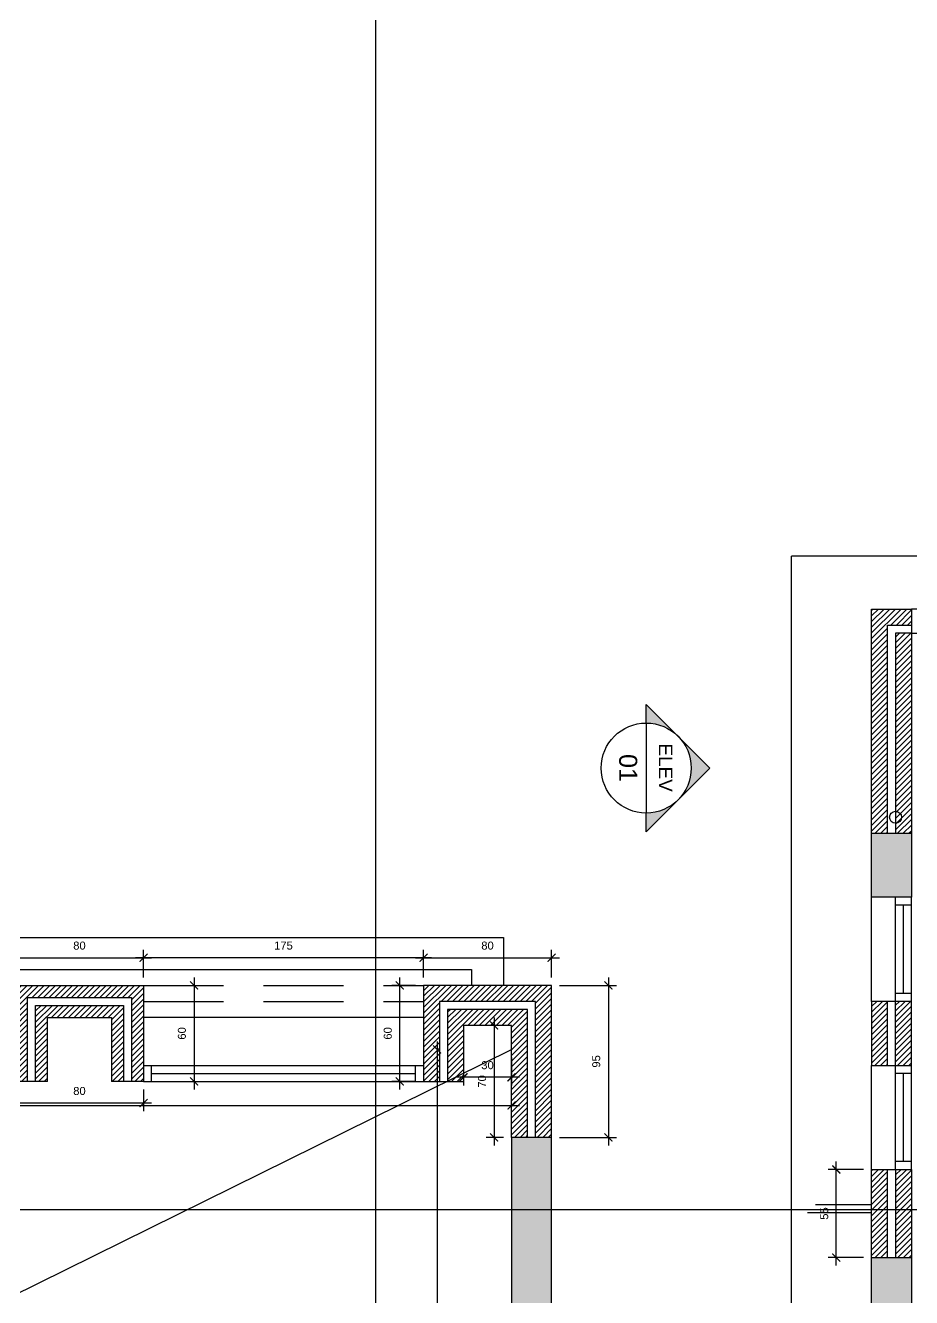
# Model space of a CAD drawing. Header units: centimetres. Extents: x 96271 to 179142, y 9855 to 112216.
# Drawn here: x 139433 to 139987, y 62100 to 62895 of the extents above; entities that cross this region are included whole.
import ezdxf
from ezdxf.enums import TextEntityAlignment as Align

# ---------------------------------------------------------------- set-up
doc = ezdxf.new("R2010")
doc.units = ezdxf.units.CM
doc.header["$LTSCALE"] = 100
doc.header["$MEASUREMENT"] = 0
doc.header["$PDSIZE"] = 0.2
doc.linetypes.add('DASHED', pattern=[0.75, 0.5, -0.25])
doc.layers.get('0').update_dxf_attribs({"linetype": 'CONTINUOUS'})
doc.layers.get('DEFPOINTS').update_dxf_attribs({"linetype": 'CONTINUOUS'})
for name, color, linetype in [('A-Dim', 2, 'CONTINUOUS'), ('A-Dim CMU', 2, 'CONTINUOUS'), ('A-Glass-Full', 140, 'CONTINUOUS'), ('A-Otln-Abv', 1, 'DASHED'), ('A-Patt-CMU', 8, 'CONTINUOUS'), ('A-Patt-Strcr', 8, 'CONTINUOUS'), ('A-Sect-Mcut-Handrail', 51, 'CONTINUOUS'), ('A-Wall-Full', 5, 'CONTINUOUS'), ('A-Wall-Prht', 2, 'CONTINUOUS'), ('A-Wall-Strctr', 6, 'CONTINUOUS'), ('M-DR-RW', 30, 'CONTINUOUS')]:
    doc.layers.add(name, color=color, linetype=linetype)
doc.layers.add('A-Sect-Iden', color=191, linetype='CONTINUOUS', lineweight=25)
doc.styles.add('ROMANS', font='romans.shx')
doc.styles.get("Standard").update_dxf_attribs({"font": 'arial.ttf'})
doc.dimstyles.new('1-50', dxfattribs={"dimtxt": 11.25, "dimasz": 5, "dimexe": 5, "dimexo": 5, "dimgap": 5, "dimtad": 1, "dimdec": 1, "dimrnd": 0.5, "dimzin": 12, "dimdsep": 46, "dimtxsty": 'Standard', "dimblk": 'ARCHTICK', "dimcen": 0.09, "dimdle": 5, "dimadec": 0, "dimazin": 3, "dimtfac": 1, "dimtdec": 1, "dimtix": 1, "dimtofl": 0, "dimtmove": 1, "dimatfit": 3, "dimfxl": 5, "dimtolj": 1, "dimtzin": 0, "dimarcsym": 0})
pattern_1 = [(225, (149663.1543, 69378.0145), (1.76776695, -1.76776695), [])]

# ---------------------------------------------------------------- blocks, each defined once
blk = doc.blocks.new('_ArchTick')
at = {"color": 0, "linetype": 'ByBlock', "const_width": 0.15}
blk.add_lwpolyline([(-0.5, -0.5), (0.5, 0.5)], dxfattribs=at)
blk = doc.blocks.new('*D167')
at = {"layer": 'A-Dim', "color": 0, "lineweight": -2, "transparency": 16777216}
blk.add_line((138911.56, 62220.33), (139741.56, 62220.33), dxfattribs=at)
at = {"layer": 'DEFPOINTS', "color": 0, "transparency": 16777216}
for p in [(138916.56, 62220.33), (139736.56, 62220.33), (139736.56, 62220.33)]:
    blk.add_point(p, dxfattribs=at)
at = {"layer": 'A-Dim', "color": 0, "lineweight": -2, "transparency": 16777216, "xscale": 5, "yscale": 5, "zscale": 5, "rotation": 180}
blk.add_blockref('_ArchTick', (138916.56, 62220.33), dxfattribs=at)
at = {"layer": 'A-Dim', "color": 0, "lineweight": -2, "transparency": 16777216, "xscale": 5, "yscale": 5, "zscale": 5}
blk.add_blockref('_ArchTick', (139736.56, 62220.33), dxfattribs=at)
at = {"layer": 'A-Dim', "color": 0, "transparency": 16777216, "insert": (139326.56, 62231.07), "char_height": 11.25, "attachment_point": 5}
blk.add_mtext('\\A1;820', dxfattribs=at)
blk = doc.blocks.new('*D168')
at = {"layer": 'A-Dim', "color": 0, "lineweight": -2, "transparency": 16777216}
blk.add_line((139690.01, 62260.33), (139690.01, 61855.33), dxfattribs=at)
at = {"layer": 'DEFPOINTS', "color": 0, "transparency": 16777216}
for p in [(139736.56, 62255.33), (139690.01, 61860.33), (139736.56, 61860.33)]:
    blk.add_point(p, dxfattribs=at)
at = {"layer": 'A-Dim', "color": 0, "lineweight": -2, "transparency": 16777216, "xscale": 5, "yscale": 5, "zscale": 5}
for p, rotation in [((139690.01, 62255.33), 90), ((139690.01, 61860.33), 270)]:
    blk.add_blockref('_ArchTick', p, dxfattribs=dict(at, rotation=rotation))
at = {"layer": 'A-Dim', "color": 0, "transparency": 16777216, "insert": (139679.26, 62057.83), "char_height": 11.25, "attachment_point": 5, "rotation": 90}
blk.add_mtext('\\A1;395', dxfattribs=at)
blk = doc.blocks.new('*D731')
at = {"layer": 'A-Dim CMU', "color": 0, "lineweight": -2, "transparency": 16777216}
for p, q in [((139426.56, 62300.33), (139426.56, 62317.59)), ((139506.56, 62300.33), (139506.56, 62317.59)), ((139421.56, 62312.59), (139511.56, 62312.59))]:
    blk.add_line(p, q, dxfattribs=at)
at = {"layer": 'DEFPOINTS', "color": 0, "transparency": 16777216}
for p in [(139506.56, 62312.59), (139426.56, 62295.33), (139506.56, 62295.33)]:
    blk.add_point(p, dxfattribs=at)
at = {"layer": 'A-Dim CMU', "color": 0, "lineweight": -2, "transparency": 16777216, "xscale": 5, "yscale": 5, "zscale": 5, "rotation": 180}
blk.add_blockref('_ArchTick', (139426.56, 62312.59), dxfattribs=at)
at = {"layer": 'A-Dim CMU', "color": 0, "lineweight": -2, "transparency": 16777216, "xscale": 5, "yscale": 5, "zscale": 5}
blk.add_blockref('_ArchTick', (139506.56, 62312.59), dxfattribs=at)
at = {"layer": 'A-Dim CMU', "color": 0, "transparency": 16777216, "insert": (139466.56, 62320.15), "char_height": 5, "attachment_point": 5}
blk.add_mtext('\\A1;80', dxfattribs=at)
blk = doc.blocks.new('*D732')
at = {"layer": 'A-Dim CMU', "color": 0, "lineweight": -2, "transparency": 16777216}
for p, q in [((139538.15, 62300.33), (139538.15, 62230.33)), ((139511.56, 62295.33), (139543.15, 62295.33)), ((139511.56, 62235.33), (139543.15, 62235.33))]:
    blk.add_line(p, q, dxfattribs=at)
at = {"layer": 'DEFPOINTS', "color": 0, "transparency": 16777216}
for p in [(139506.56, 62295.33), (139506.56, 62235.33), (139538.15, 62235.33)]:
    blk.add_point(p, dxfattribs=at)
at = {"layer": 'A-Dim CMU', "color": 0, "lineweight": -2, "transparency": 16777216, "xscale": 5, "yscale": 5, "zscale": 5}
for p, rotation in [((139538.15, 62295.33), 90), ((139538.15, 62235.33), 270)]:
    blk.add_blockref('_ArchTick', p, dxfattribs=dict(at, rotation=rotation))
at = {"layer": 'A-Dim CMU', "color": 0, "transparency": 16777216, "insert": (139530.59, 62265.33), "char_height": 5, "attachment_point": 5, "rotation": 90}
blk.add_mtext('\\A1;60', dxfattribs=at)
blk = doc.blocks.new('*D733')
at = {"layer": 'A-Dim CMU', "color": 0, "lineweight": -2, "transparency": 16777216}
for p, q in [((139426.56, 62230.33), (139426.56, 62216.8)), ((139506.56, 62230.33), (139506.56, 62216.8)), ((139511.56, 62221.8), (139421.56, 62221.8))]:
    blk.add_line(p, q, dxfattribs=at)
at = {"layer": 'DEFPOINTS', "color": 0, "transparency": 16777216}
for p in [(139426.56, 62235.33), (139506.56, 62235.33), (139426.56, 62221.8)]:
    blk.add_point(p, dxfattribs=at)
at = {"layer": 'A-Dim CMU', "color": 0, "lineweight": -2, "transparency": 16777216, "xscale": 5, "yscale": 5, "zscale": 5, "rotation": 180}
blk.add_blockref('_ArchTick', (139426.56, 62221.8), dxfattribs=at)
at = {"layer": 'A-Dim CMU', "color": 0, "lineweight": -2, "transparency": 16777216, "xscale": 5, "yscale": 5, "zscale": 5}
blk.add_blockref('_ArchTick', (139506.56, 62221.8), dxfattribs=at)
at = {"layer": 'A-Dim CMU', "color": 0, "transparency": 16777216, "insert": (139466.56, 62229.35), "char_height": 5, "attachment_point": 5}
blk.add_mtext('\\A1;80', dxfattribs=at)
blk = doc.blocks.new('*D735')
at = {"layer": 'A-Dim CMU', "color": 0, "lineweight": -2, "transparency": 16777216}
for p, q in [((139681.56, 62300.33), (139681.56, 62317.59)), ((139761.56, 62300.33), (139761.56, 62317.59)), ((139676.56, 62312.59), (139766.56, 62312.59))]:
    blk.add_line(p, q, dxfattribs=at)
at = {"layer": 'DEFPOINTS', "color": 0, "transparency": 16777216}
for p in [(139761.56, 62312.59), (139681.56, 62295.33), (139761.56, 62295.33)]:
    blk.add_point(p, dxfattribs=at)
at = {"layer": 'A-Dim CMU', "color": 0, "lineweight": -2, "transparency": 16777216, "xscale": 5, "yscale": 5, "zscale": 5, "rotation": 180}
blk.add_blockref('_ArchTick', (139681.56, 62312.59), dxfattribs=at)
at = {"layer": 'A-Dim CMU', "color": 0, "lineweight": -2, "transparency": 16777216, "xscale": 5, "yscale": 5, "zscale": 5}
blk.add_blockref('_ArchTick', (139761.56, 62312.59), dxfattribs=at)
at = {"layer": 'A-Dim CMU', "color": 0, "transparency": 16777216, "insert": (139721.56, 62320.15), "char_height": 5, "attachment_point": 5}
blk.add_mtext('\\A1;80', dxfattribs=at)
blk = doc.blocks.new('*D736')
at = {"layer": 'A-Dim CMU', "color": 0, "lineweight": -2, "transparency": 16777216}
for p, q in [((139797.09, 62300.33), (139797.09, 62195.33)), ((139766.56, 62295.33), (139802.09, 62295.33)), ((139766.56, 62200.33), (139802.09, 62200.33))]:
    blk.add_line(p, q, dxfattribs=at)
at = {"layer": 'DEFPOINTS', "color": 0, "transparency": 16777216}
for p in [(139761.56, 62295.33), (139761.56, 62200.33), (139797.09, 62200.33)]:
    blk.add_point(p, dxfattribs=at)
at = {"layer": 'A-Dim CMU', "color": 0, "lineweight": -2, "transparency": 16777216, "xscale": 5, "yscale": 5, "zscale": 5}
for p, rotation in [((139797.09, 62295.33), 90), ((139797.09, 62200.33), 270)]:
    blk.add_blockref('_ArchTick', p, dxfattribs=dict(at, rotation=rotation))
at = {"layer": 'A-Dim CMU', "color": 0, "transparency": 16777216, "insert": (139789.53, 62247.83), "char_height": 5, "attachment_point": 5, "rotation": 90}
blk.add_mtext('\\A1;95', dxfattribs=at)
blk = doc.blocks.new('*D737')
at = {"layer": 'A-Dim CMU', "color": 0, "lineweight": -2, "transparency": 16777216}
for p, q in [((139725.74, 62275.33), (139725.74, 62195.33)), ((139731.56, 62270.33), (139720.74, 62270.33)), ((139731.56, 62200.33), (139720.74, 62200.33))]:
    blk.add_line(p, q, dxfattribs=at)
at = {"layer": 'DEFPOINTS', "color": 0, "transparency": 16777216}
for p in [(139736.56, 62270.33), (139725.74, 62200.33), (139736.56, 62200.33)]:
    blk.add_point(p, dxfattribs=at)
at = {"layer": 'A-Dim CMU', "color": 0, "lineweight": -2, "transparency": 16777216, "xscale": 5, "yscale": 5, "zscale": 5}
for p, rotation in [((139725.74, 62270.33), 90), ((139725.74, 62200.33), 270)]:
    blk.add_blockref('_ArchTick', p, dxfattribs=dict(at, rotation=rotation))
at = {"layer": 'A-Dim CMU', "color": 0, "transparency": 16777216, "insert": (139718.18, 62235.33), "char_height": 5, "attachment_point": 5, "rotation": 90}
blk.add_mtext('\\A1;70', dxfattribs=at)
blk = doc.blocks.new('*D738')
at = {"layer": 'A-Dim CMU', "color": 0, "lineweight": -2, "transparency": 16777216}
for p, q in [((139706.56, 62250.33), (139706.56, 62232.89)), ((139736.56, 62250.33), (139736.56, 62232.89)), ((139741.56, 62237.89), (139701.56, 62237.89))]:
    blk.add_line(p, q, dxfattribs=at)
at = {"layer": 'DEFPOINTS', "color": 0, "transparency": 16777216}
for p in [(139706.56, 62255.33), (139736.56, 62255.33), (139706.56, 62237.89)]:
    blk.add_point(p, dxfattribs=at)
at = {"layer": 'A-Dim CMU', "color": 0, "lineweight": -2, "transparency": 16777216, "xscale": 5, "yscale": 5, "zscale": 5, "rotation": 180}
blk.add_blockref('_ArchTick', (139706.56, 62237.89), dxfattribs=at)
at = {"layer": 'A-Dim CMU', "color": 0, "lineweight": -2, "transparency": 16777216, "xscale": 5, "yscale": 5, "zscale": 5}
blk.add_blockref('_ArchTick', (139736.56, 62237.89), dxfattribs=at)
at = {"layer": 'A-Dim CMU', "color": 0, "transparency": 16777216, "insert": (139721.56, 62245.44), "char_height": 5, "attachment_point": 5}
blk.add_mtext('\\A1;30', dxfattribs=at)
blk = doc.blocks.new('*D739')
at = {"layer": 'A-Dim CMU', "color": 0, "lineweight": -2, "transparency": 16777216}
for p, q in [((139666.78, 62230.33), (139666.78, 62300.33)), ((139676.56, 62295.33), (139661.78, 62295.33)), ((139676.56, 62235.33), (139661.78, 62235.33))]:
    blk.add_line(p, q, dxfattribs=at)
at = {"layer": 'DEFPOINTS', "color": 0, "transparency": 16777216}
for p in [(139666.78, 62295.33), (139681.56, 62295.33), (139681.56, 62235.33)]:
    blk.add_point(p, dxfattribs=at)
at = {"layer": 'A-Dim CMU', "color": 0, "lineweight": -2, "transparency": 16777216, "xscale": 5, "yscale": 5, "zscale": 5}
for p, rotation in [((139666.78, 62295.33), 90), ((139666.78, 62235.33), 270)]:
    blk.add_blockref('_ArchTick', p, dxfattribs=dict(at, rotation=rotation))
at = {"layer": 'A-Dim CMU', "color": 0, "transparency": 16777216, "insert": (139659.23, 62265.33), "char_height": 5, "attachment_point": 5, "rotation": 90}
blk.add_mtext('\\A1;60', dxfattribs=at)
blk = doc.blocks.new('*D740')
at = {"layer": 'A-Dim CMU', "color": 0, "lineweight": -2, "transparency": 16777216}
for p, q in [((139506.56, 62300.33), (139506.56, 62317.59)), ((139681.56, 62300.33), (139681.56, 62317.59)), ((139686.56, 62312.59), (139501.56, 62312.59))]:
    blk.add_line(p, q, dxfattribs=at)
at = {"layer": 'DEFPOINTS', "color": 0, "transparency": 16777216}
for p in [(139506.56, 62312.59), (139506.56, 62295.33), (139681.56, 62295.33)]:
    blk.add_point(p, dxfattribs=at)
at = {"layer": 'A-Dim CMU', "color": 0, "lineweight": -2, "transparency": 16777216, "xscale": 5, "yscale": 5, "zscale": 5}
for p, rotation in [((139506.56, 62312.59), 179.9999999997999), ((139681.56, 62312.59), 359.9999999997999)]:
    blk.add_blockref('_ArchTick', p, dxfattribs=dict(at, rotation=rotation))
at = {"layer": 'A-Dim CMU', "color": 0, "transparency": 16777216, "insert": (139594.06, 62320.15), "char_height": 5, "attachment_point": 5}
blk.add_mtext('\\A1;175', dxfattribs=at)
blk = doc.blocks.new('*D748')
at = {"layer": 'A-Dim CMU', "color": 0, "lineweight": -2, "transparency": 16777216}
for p, q in [((139956.56, 62180.33), (139934.54, 62180.33)), ((139939.54, 62120.33), (139939.54, 62185.33)), ((139956.56, 62125.33), (139934.54, 62125.33))]:
    blk.add_line(p, q, dxfattribs=at)
at = {"layer": 'DEFPOINTS', "color": 0, "transparency": 16777216}
for p in [(139939.54, 62180.33), (139961.56, 62180.33), (139961.56, 62125.33)]:
    blk.add_point(p, dxfattribs=at)
at = {"layer": 'A-Dim CMU', "color": 0, "lineweight": -2, "transparency": 16777216, "xscale": 5, "yscale": 5, "zscale": 5}
for p, rotation in [((139939.54, 62180.33), 90), ((139939.54, 62125.33), 270)]:
    blk.add_blockref('_ArchTick', p, dxfattribs=dict(at, rotation=rotation))
at = {"layer": 'A-Dim CMU', "color": 0, "transparency": 16777216, "insert": (139932, 62152.83), "char_height": 5, "attachment_point": 5, "rotation": 90}
blk.add_mtext('\\A1;55', dxfattribs=at)
blk = doc.blocks.new('Anno_Section_A2')
blk.add_line((2.5, 0), (-2.5, 0))
blk.add_circle((0, 0), 2.5)
at = {"style": 'ROMANS'}
blk.add_attdef('NUMBER', text='', height=1, dxfattribs=at).set_placement((0, 0.5), align=Align.CENTER)
blk.add_attdef('SHEET', text='', height=0.75, dxfattribs=at).set_placement((0, -0.5), align=Align.TOP_CENTER)
blk = doc.blocks.new('Anno_Arrow_A2')
h = blk.add_hatch(color=256)
h.paths.add_polyline_path([(-1.768, 1.768), (-3.536, 0), (-2.5, 0, -0.198912)])
h.paths.add_polyline_path([(0, 3.536), (-1.768, 1.768, -0.414214), (1.768, 1.768)])
h.paths.add_polyline_path([(2.373, 1.162), (2.245, 1.1, -0.114349), (2.5, 0), (3.536, 0)])
h.paths.add_polyline_path([(1.768, 1.768, -0.082683), (2.245, 1.1), (2.373, 1.162)])
blk.add_lwpolyline([(-2.5, 0), (-3.536, 0), (0, 3.536), (3.536, 0), (2.5, 0)])

msp = doc.modelspace()

# ---------------------------------------------------------------- hatches: boundary and pattern name
at = {"layer": 'A-Patt-CMU'}
h = msp.add_hatch(dxfattribs=at)
h.set_pattern_fill('ANSI31', color=256, scale=20, angle=180)
h.set_pattern_definition(pattern_1)
h.paths.add_polyline_path([(139976.559, 62515.329), (139976.559, 62390.329), (139986.559, 62390.329), (139986.559, 62515.329)])
h.paths.add_polyline_path([(139971.559, 62390.329), (139971.559, 62520.329), (139986.559, 62520.329), (139986.559, 62530.329), (139961.559, 62530.329), (139961.559, 62390.329)])
h.paths.add_polyline_path([(140476.559, 62520.329), (140476.559, 62390.329), (140486.559, 62390.329), (140486.559, 62530.329), (140461.559, 62530.329), (140461.559, 62520.329)])
h.paths.add_polyline_path([(140471.559, 62390.329), (140471.559, 62515.329), (140461.559, 62515.329), (140461.559, 62390.329)])
h = msp.add_hatch(dxfattribs=at)
h.set_pattern_fill('ANSI31', color=256, scale=20, angle=180)
h.set_pattern_definition(pattern_1)
h.paths.add_polyline_path([(139761.559, 61580.329), (139736.559, 61580.329), (139736.559, 61405.329), (139761.559, 61405.329), (139761.559, 61435.329), (139961.559, 61435.329), (139961.559, 61445.329), (139751.559, 61445.329), (139751.559, 61415.329), (139746.559, 61415.329), (139746.559, 61570.329), (139751.559, 61570.329), (139751.559, 61450.329), (139961.559, 61450.329), (139961.559, 61460.329), (139761.559, 61460.329)])
h.paths.add_polyline_path([(139986.559, 62050.329), (139976.559, 62050.329), (139976.559, 61895.329), (139986.559, 61895.329)])
h.paths.add_polyline_path([(139971.559, 62050.329), (139961.559, 62050.329), (139961.559, 61895.329), (139971.559, 61895.329)])
h.paths.add_polyline_path([(139991.559, 61870.329), (139991.559, 61880.329), (139986.559, 61880.329), (139986.559, 61870.329)])
h.paths.add_polyline_path([(140081.559, 61885.329), (140081.559, 61870.329), (140391.559, 61870.329), (140391.559, 61885.329), (140161.559, 61885.329), (140161.559, 61960.329), (140146.559, 61960.329), (140146.559, 61885.329)])
h.paths.add_polyline_path([(139971.559, 62125.329), (139971.559, 62180.329), (139961.559, 62180.329), (139961.559, 62125.329)])
h.paths.add_polyline_path([(139976.559, 62180.329), (139976.559, 62125.329), (139986.559, 62125.329), (139986.559, 62180.329)])
h.paths.add_polyline_path([(140476.559, 62180.329), (140476.559, 62125.329), (140486.559, 62125.329), (140486.559, 62180.329)])
h.paths.add_polyline_path([(140471.559, 62125.329), (140471.559, 62180.329), (140461.559, 62180.329), (140461.559, 62125.329)])
h.paths.add_polyline_path([(140221.559, 61440.329), (140471.559, 61440.329), (140471.559, 61870.329), (140461.559, 61870.329), (140461.559, 61450.329), (140221.559, 61450.329)], flags=17)
h.paths.add_polyline_path([(140476.559, 61435.329), (140221.559, 61435.329), (140221.559, 61285.329), (140161.559, 61285.329), (140161.559, 61275.329), (140231.559, 61275.329), (140231.559, 61425.329), (140486.559, 61425.329), (140486.559, 61870.329), (140476.559, 61870.329)])
h.paths.add_polyline_path([(140504.059, 62057.829), (140486.559, 62057.829), (140486.559, 62050.329), (140496.559, 62050.329), (140496.559, 61950.329), (140401.559, 61950.329), (140401.559, 62050.329), (140461.559, 62050.329), (140461.559, 62065.329), (140081.559, 62065.329), (140081.559, 62050.329), (140146.559, 62050.329), (140146.559, 62040.329), (140161.559, 62040.329), (140161.559, 62050.329), (140391.559, 62050.329), (140391.559, 61940.329), (140496.559, 61940.329), (140496.559, 61895.329), (140504.059, 61895.329)])
h.paths.add_polyline_path([(139751.559, 62050.329), (139751.559, 61850.329), (139761.559, 61850.329), (139761.559, 62050.329)])
h.paths.add_polyline_path([(139746.559, 61850.329), (139746.559, 62050.329), (139736.559, 62050.329), (139736.559, 61850.329)])
h.paths.add_polyline_path([(138884.059, 61750.329), (138884.059, 61852.829), (139436.559, 61852.829), (139436.559, 61860.329), (138876.559, 61860.329), (138876.559, 61750.329)])
h.paths.add_polyline_path([(138889.059, 61847.829), (138889.059, 61750.329), (138896.559, 61750.329), (138896.559, 61840.329), (138936.559, 61840.329), (139421.559, 61840.329), (139436.559, 61840.329), (139436.559, 61847.829)], flags=17)
h.paths.add_polyline_path([(139676.559, 61190.329), (139736.559, 61190.329), (139736.559, 61200.329), (139676.559, 61200.329)])
h.paths.add_polyline_path([(139736.559, 61185.329), (139676.559, 61185.329), (139676.559, 61175.329), (139736.559, 61175.329)])
h.paths.add_polyline_path([(139476.559, 61185.329), (139246.559, 61185.329), (139246.559, 61175.329), (139476.559, 61175.329)])
h.paths.add_polyline_path([(139246.559, 61190.329), (139476.559, 61190.329), (139476.559, 61200.329), (139426.559, 61200.329), (139426.559, 61265.329), (139411.559, 61265.329), (139411.559, 61200.329), (139246.559, 61200.329)])
h.paths.add_polyline_path([(139086.559, 61185.329), (138936.559, 61185.329), (138936.559, 61175.329), (139086.559, 61175.329)])
h.paths.add_polyline_path([(138936.559, 61190.329), (139086.559, 61190.329), (139086.559, 61200.329), (138936.559, 61200.329)])
h.paths.add_polyline_path([(139439.059, 62282.829), (139439.059, 62235.329), (139446.559, 62235.329), (139446.559, 62275.329), (139486.559, 62275.329), (139486.559, 62235.329), (139494.059, 62235.329), (139494.059, 62282.829)], flags=17)
h.paths.add_polyline_path([(139434.059, 62235.329), (139434.059, 62287.829), (139499.059, 62287.829), (139499.059, 62235.329), (139506.559, 62235.329), (139506.559, 62295.329), (139426.559, 62295.329), (139426.559, 62235.329)])
h.paths.add_polyline_path([(139164.059, 62282.829), (139164.059, 62235.329), (139171.559, 62235.329), (139171.559, 62275.329), (139211.559, 62275.329), (139211.559, 62235.329), (139219.059, 62235.329), (139219.059, 62282.829)], flags=17)
h.paths.add_polyline_path([(139159.059, 62235.329), (139159.059, 62287.829), (139224.059, 62287.829), (139224.059, 62235.329), (139231.559, 62235.329), (139231.559, 62295.329), (139151.559, 62295.329), (139151.559, 62235.329)])
h.paths.add_polyline_path([(138949.059, 62287.829), (138949.059, 62235.329), (138956.559, 62235.329), (138956.559, 62295.329), (138876.559, 62295.329), (138876.559, 62180.329), (138884.059, 62180.329), (138884.059, 62287.829)])
h.paths.add_polyline_path([(138944.059, 62235.329), (138944.059, 62282.829), (138889.059, 62282.829), (138889.059, 62180.329), (138896.559, 62180.329), (138896.559, 62275.329), (138936.559, 62275.329), (138936.559, 62235.329)], flags=17)
h.paths.add_polyline_path([(139751.559, 62285.329), (139751.559, 62200.329), (139761.559, 62200.329), (139761.559, 62295.329), (139681.559, 62295.329), (139681.559, 62235.329), (139691.559, 62235.329), (139691.559, 62285.329)])
h.paths.add_polyline_path([(139746.559, 62200.329), (139746.559, 62280.329), (139696.559, 62280.329), (139696.559, 62235.329), (139706.559, 62235.329), (139706.559, 62270.329), (139736.559, 62270.329), (139736.559, 62200.329)], flags=17)
h.paths.add_polyline_path([(139136.559, 61200.329), (139136.559, 61190.329), (139196.559, 61190.329), (139196.559, 61200.329)])
h.paths.add_polyline_path([(139136.559, 61185.329), (139136.559, 61175.329), (139196.559, 61175.329), (139196.559, 61185.329)])
h.paths.add_polyline_path([(138884.059, 61570.329), (138884.059, 61670.329), (138876.559, 61670.329), (138876.559, 61570.329)])
h.paths.add_polyline_path([(138896.559, 61570.329), (138896.559, 61670.329), (138889.059, 61670.329), (138889.059, 61570.329)])
h.paths.add_polyline_path([(139046.559, 61440.329), (139031.559, 61440.329), (139031.559, 61355.329), (139159.059, 61355.329), (139159.059, 61200.329), (139174.059, 61200.329), (139174.059, 61355.329), (139411.559, 61355.329), (139411.559, 61345.329), (139426.559, 61345.329), (139426.559, 61370.329), (139341.559, 61370.329), (139341.559, 61735.329), (139736.559, 61735.329), (139736.559, 61750.329), (139326.559, 61750.329), (139326.559, 61370.329), (139046.559, 61370.329)])
h = msp.add_hatch(dxfattribs=at)
h.set_pattern_fill('ANSI31', color=256, scale=20, angle=180)
h.set_pattern_definition(pattern_1)
h.paths.add_polyline_path([(139971.559, 62245.329), (139971.559, 62285.329), (139961.559, 62285.329), (139961.559, 62245.329)])
h.paths.add_polyline_path([(139976.559, 62285.329), (139976.559, 62245.329), (139986.559, 62245.329), (139986.559, 62285.329)])
at = {"layer": 'A-Patt-Strcr'}
h = msp.add_hatch(dxfattribs=at)
h.set_pattern_fill('AR-CONC', color=256, scale=2)
h.set_pattern_definition([(50, (149598.393, 77124.047), (14.345204, -1.255043), [1.5, -16.5]), (355, (149598.393, 77124.047), (-2.775027, 15.043843), [1.2, -13.2]), (100.451444, (149599.589, 77123.942), (11.570177, 13.7888), [1.274804, -14.022842]), (46.1842, (149598.393, 77128.047), (21.344827, -3.310386), [2.25, -24.75]), (96.63564, (149600.172, 77127.77), (18.69324, 19.482372), [1.912207, -21.034275]), (351.18416, (149598.393, 77128.047), (18.69324, 19.482372), [1.8, -19.8]), (21, (149600.393, 77127.047), (11.938141, -8.052378), [1.5, -16.5]), (326, (149600.393, 77127.047), (4.866307, 14.503001), [1.2, -13.2]), (71.451445, (149601.388, 77126.376), (16.804448, 6.450623), [1.274804, -14.022842]), (37.5, (149598.393, 77124.047), (0.2431971, 6.6578771), [0, -13.04, 0, -13.4, 0, -13.25]), (7.5, (149598.393, 77124.047), (5.2613907, 7.8882342), [0, -7.64, 0, -12.74, 0, -5.05]), (327.5, (149593.933, 77124.047), (10.6764487, -0.4510974), [0, -5, 0, -15.6, 0, -20.7]), (317.5, (149591.933, 77124.047), (11.6637234, 2.0020996), [0, -6.5, 0, -10.36, 0, -14.7])])
h.paths.add_polyline_path([(140486.559, 62390.329), (140461.559, 62390.329), (140461.559, 62350.329), (140486.559, 62350.329)])
h.paths.add_polyline_path([(139986.559, 62390.329), (139961.559, 62390.329), (139961.559, 62350.329), (139986.559, 62350.329)])
h.paths.add_polyline_path([(139986.559, 62125.329), (139961.559, 62125.329), (139961.559, 62050.329), (139986.559, 62050.329)])
h.paths.add_polyline_path([(140486.559, 62125.329), (140461.559, 62125.329), (140461.559, 62050.329), (140486.559, 62050.329)])
h.paths.add_polyline_path([(140506.559, 61895.329), (140391.559, 61895.329), (140391.559, 61870.329), (140506.559, 61870.329)])
h.paths.add_polyline_path([(139986.559, 61895.329), (139961.559, 61895.329), (139961.559, 61670.329), (139986.559, 61670.329)])
h.paths.add_polyline_path([(139761.559, 62200.329), (139736.559, 62200.329), (139736.559, 62050.329), (139761.559, 62050.329)])
h.paths.add_polyline_path([(138936.559, 62180.329), (138876.559, 62180.329), (138876.559, 62100.329), (138936.559, 62100.329)])
h.paths.add_polyline_path([(138936.559, 61750.329), (138876.559, 61750.329), (138876.559, 61670.329), (138936.559, 61670.329)])
h.paths.add_polyline_path([(140136.559, 61300.329), (139986.559, 61300.329), (139986.559, 61275.329), (140136.559, 61275.329)])
h.paths.add_polyline_path([(140341.559, 61600.329), (140311.559, 61600.329), (140311.559, 61570.329), (140341.559, 61570.329)])
h.paths.add_polyline_path([(140341.559, 61750.329), (140311.559, 61750.329), (140311.559, 61720.329), (140341.559, 61720.329)])
h.paths.add_polyline_path([(139761.559, 61315.329), (139736.559, 61315.329), (139736.559, 61175.329), (139761.559, 61175.329), (139761.559, 61214.093)])
h.paths.add_polyline_path([(138936.559, 61270.329), (138876.559, 61270.329), (138876.559, 61175.329), (138936.559, 61175.329)])
h.paths.add_polyline_path([(139761.559, 61760.329), (139736.559, 61760.329), (139736.559, 61670.329), (139761.559, 61670.329)])
h.paths.add_polyline_path([(139986.559, 61430.329), (139976.559, 61430.329), (139976.559, 61460.329), (139961.559, 61460.329), (139961.559, 61275.329), (139986.559, 61275.329)])
h.paths.add_polyline_path([(140146.559, 61460.329), (140146.559, 61430.329), (140136.559, 61430.329), (140136.559, 61275.329), (140161.559, 61275.329), (140161.559, 61460.329)])

# ---------------------------------------------------------------- linework, layer by layer
msp.add_lwpolyline([(138936.559, 61860.329), (139736.559, 62255.329)])
at = {"layer": 'A-Glass-Full'}
for p, q in [((139986.559, 62515.329), (140461.559, 62515.329)), ((139976.559, 62285.329), (139976.559, 62350.329)), ((139986.559, 62345.329), (139976.559, 62345.329)), ((139981.559, 62290.329), (139981.559, 62345.329)), ((139986.559, 62285.329), (139986.559, 62350.329)), ((139986.559, 62290.329), (139976.559, 62290.329)), ((139506.559, 62245.329), (139681.559, 62245.329)), ((139511.559, 62235.329), (139511.559, 62245.329)), ((139676.559, 62235.329), (139676.559, 62245.329)), ((139976.559, 62180.329), (139976.559, 62245.329)), ((139986.559, 62180.329), (139986.559, 62245.329)), ((139506.559, 62235.329), (139681.559, 62235.329)), ((139511.559, 62240.329), (139676.559, 62240.329)), ((139986.559, 62240.329), (139976.559, 62240.329)), ((139981.559, 62185.329), (139981.559, 62240.329)), ((139986.559, 62185.329), (139976.559, 62185.329))]:
    msp.add_line(p, q, dxfattribs=at)
at = {"layer": 'A-Otln-Abv'}
for p, q in [((139506.559, 62295.329), (139681.559, 62295.329)), ((139506.559, 62285.329), (139681.559, 62285.329))]:
    msp.add_line(p, q, dxfattribs=at)
at = {"layer": 'A-Sect-Iden'}
for p, q in [((139651.559, 63927.158), (139651.559, 60188.999)), ((136383.148, 62155.286), (141114.439, 62155.286))]:
    msp.add_line(p, q, dxfattribs=at)
at = {"layer": 'A-Sect-Mcut-Handrail'}
for p, q in [((139961.559, 62158.329), (139926.559, 62158.329)), ((139961.559, 62153.329), (139921.559, 62153.329))]:
    msp.add_line(p, q, dxfattribs=at)
at = {"layer": 'A-Wall-Full'}
for p, q in [((139971.559, 62245.329), (139971.559, 62285.329)), ((139976.559, 62245.329), (139976.559, 62285.329)), ((139961.559, 62125.329), (139961.559, 62180.329)), ((139961.559, 62180.329), (139986.559, 62180.329)), ((139986.559, 62180.329), (139986.559, 62125.329))]:
    msp.add_line(p, q, dxfattribs=at)
for points in [[(139961.559, 62390.329), (139961.559, 62530.329), (139986.559, 62530.329), (139986.559, 62390.329)], [(139971.559, 62390.329), (139971.559, 62520.329), (139986.559, 62520.329)], [(139986.559, 62515.329), (139976.559, 62515.329), (139976.559, 62390.329)], [(139446.559, 62235.329), (139426.559, 62235.329), (139426.559, 62295.329), (139506.559, 62295.329), (139506.559, 62235.329), (139486.559, 62235.329)], [(139761.559, 62200.329), (139761.559, 62295.329), (139681.559, 62295.329), (139681.559, 62235.329), (139706.559, 62235.329)], [(139434.059, 62235.329), (139434.059, 62287.829), (139499.059, 62287.829), (139499.059, 62235.329)], [(139439.059, 62235.329), (139439.059, 62282.829), (139494.059, 62282.829), (139494.059, 62235.329)], [(139751.559, 62200.329), (139751.559, 62285.329), (139691.559, 62285.329), (139691.559, 62235.329)], [(139961.559, 62245.329), (139986.559, 62245.329), (139986.559, 62285.329), (139961.559, 62285.329), (139961.559, 62245.329)], [(139446.559, 62235.329), (139446.559, 62275.329), (139486.559, 62275.329), (139486.559, 62235.329)], [(139746.559, 62200.329), (139746.559, 62280.329), (139696.559, 62280.329), (139696.559, 62235.329)], [(139736.559, 62200.329), (139736.559, 62270.329), (139706.559, 62270.329), (139706.559, 62235.329)], [(139961.559, 62125.329), (139961.559, 62180.329), (139986.559, 62180.329), (139986.559, 62125.329)], [(139971.559, 62125.329), (139971.559, 62180.329), (139976.559, 62180.329), (139976.559, 62125.329)]]:
    msp.add_lwpolyline(points, dxfattribs=at)
at = {"layer": 'A-Wall-Prht'}
for p, q in [((139911.559, 62025.329), (139911.559, 62563.329)), ((140506.559, 62563.329), (139911.559, 62563.329)), ((140461.559, 62530.329), (139986.559, 62530.329)), ((139961.559, 62285.329), (139961.559, 62350.329)), ((139681.559, 62275.329), (139506.559, 62275.329)), ((139961.559, 62180.329), (139961.559, 62245.329))]:
    msp.add_line(p, q, dxfattribs=at)
for points in [[(138876.559, 62160.329), (138816.559, 62160.329), (138816.559, 62325.329), (139731.559, 62325.329), (139731.559, 62295.329)], [(138876.559, 62180.329), (138836.559, 62180.329), (138836.559, 62305.329), (139711.559, 62305.329), (139711.559, 62295.329)]]:
    msp.add_lwpolyline(points, dxfattribs=at)
at = {"layer": 'A-Wall-Strctr'}
for points in [[(139961.559, 62390.329), (139986.559, 62390.329), (139986.559, 62350.329), (139961.559, 62350.329)], [(139736.559, 62200.329), (139736.559, 62050.329), (139761.559, 62050.329), (139761.559, 62200.329)], [(139961.559, 62125.329), (139986.559, 62125.329), (139986.559, 62050.329), (139961.559, 62050.329)]]:
    msp.add_lwpolyline(points, close=True, dxfattribs=at)
at = {"layer": 'M-DR-RW'}
msp.add_circle((139976.559, 62400.329), 3.75, dxfattribs=at)

# ---------------------------------------------------------------- block references
at = {"layer": 'A-Sect-Iden', "xscale": 11.25, "yscale": 11.25, "zscale": 11.25, "rotation": 270}
msp.add_blockref('Anno_Arrow_A2', (139820.728, 62431.093), dxfattribs=at)
at = {"layer": 'A-Sect-Iden'}
ref = msp.add_blockref('Anno_Section_A2', (139820.728, 62431.093), dxfattribs=dict(at, xscale=11.24999999999999, yscale=11.24999999999999, zscale=11.24999999999999, rotation=89.99999999999999))
ref.add_attrib('NUMBER', '01', dxfattribs={"layer": '0', "height": 11.25, "rotation": 270}).set_placement((139803.853, 62431.093), align=Align.CENTER)
ref.add_attrib('SHEET', 'ELEV', dxfattribs={"layer": '0', "height": 8.4375, "rotation": 270}).set_placement((139837.098, 62431.352), align=Align.TOP_CENTER)

# ---------------------------------------------------------------- dimensions: what is measured, and where the dimension line sits
at = {"layer": 'A-Dim'}
for p1, p2, distance, picture, middle in [((139736.559, 62255.329), (139736.559, 61860.329), -46.55, '*D168', (139679.262, 62057.829)), ((138916.559, 62220.329), (139736.559, 62220.329), 0, '*D167', (139326.559, 62231.073))]:
    dim = msp.add_aligned_dim(p1=p1, p2=p2, distance=distance, dimstyle='1-50', override={"dimse1": 1, "dimse2": 1}, dxfattribs=at)
    dim.commit()
    dim.dimension.update_dxf_attribs({"geometry": picture, "text_midpoint": middle})
at = {"layer": 'A-Dim CMU'}
for p1, p2, distance, picture, middle in [((139426.559, 62295.329), (139506.559, 62295.329), 17.264, '*D731', (139466.559, 62320.146)), ((139681.559, 62295.329), (139506.559, 62295.329), -17.264, '*D740', (139594.059, 62320.146)), ((139681.559, 62295.329), (139761.559, 62295.329), 17.264, '*D735', (139721.559, 62320.146)), ((139506.559, 62295.329), (139506.559, 62235.329), 31.587, '*D732', (139530.593, 62265.329)), ((139681.559, 62235.329), (139681.559, 62295.329), 14.777, '*D739', (139659.229, 62265.329)), ((139761.559, 62295.329), (139761.559, 62200.329), 35.528, '*D736', (139789.535, 62247.829)), ((139736.559, 62270.329), (139736.559, 62200.329), -10.822, '*D737', (139718.185, 62235.329)), ((139736.559, 62255.329), (139706.559, 62255.329), 17.442, '*D738', (139721.559, 62245.442)), ((139506.559, 62235.329), (139426.559, 62235.329), 13.528, '*D733', (139466.559, 62229.354)), ((139961.559, 62125.329), (139961.559, 62180.329), 22.021, '*D748', (139931.996, 62152.829))]:
    dim = msp.add_aligned_dim(p1=p1, p2=p2, distance=distance, dimstyle='1-50', override={"dimtxt": 5}, dxfattribs=at)
    dim.commit()
    dim.dimension.update_dxf_attribs({"geometry": picture, "text_midpoint": middle})

doc.saveas('drawing.dxf')
